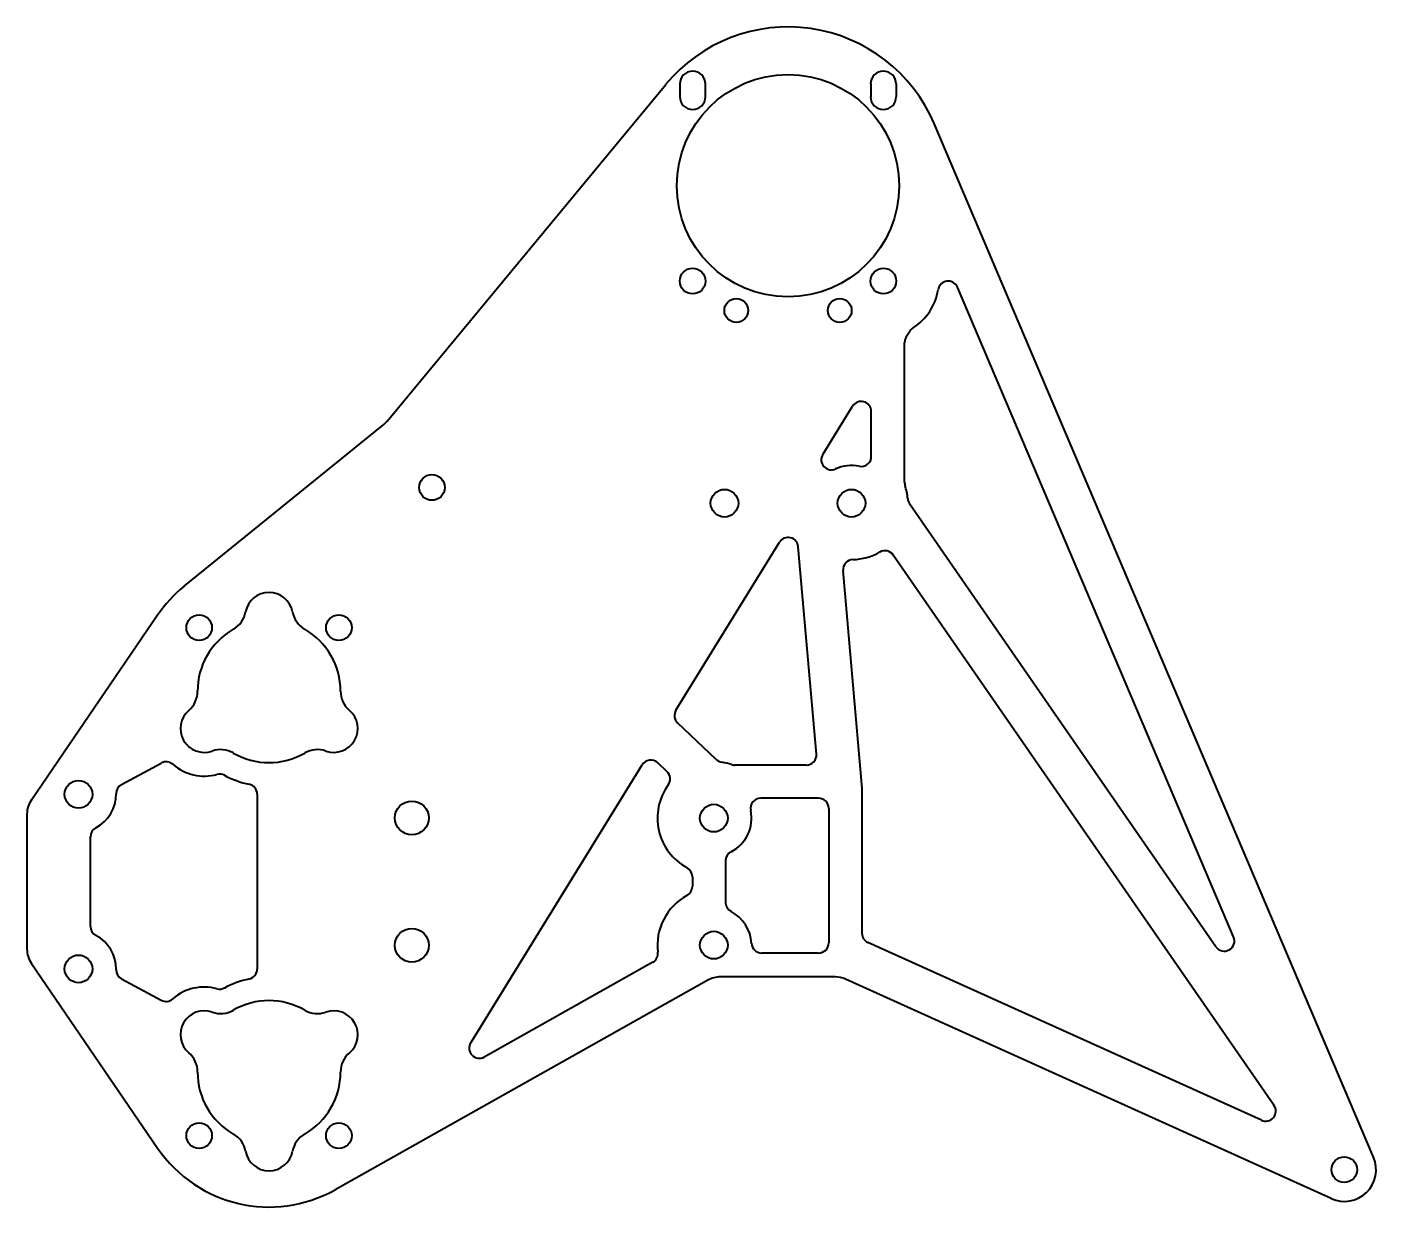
# Model space of a CAD drawing. Header units: inches. Extents: x -6 to 4.6, y -8 to 1.3.
import ezdxf

# ---------------------------------------------------------------- set-up
doc = ezdxf.new("R2010")
doc.units = ezdxf.units.IN
doc.header["$MEASUREMENT"] = 0
doc.layers.add('Visible', color=7, linetype='Continuous', lineweight=40)

msp = doc.modelspace()

# ---------------------------------------------------------------- linework, layer by layer
at = {"layer": 'Visible'}
for p, q in [((-3.143, -1.839), (-0.963, 0.797)), ((-0.852, 0.801), (-0.852, 0.701)), ((-0.651, 0.801), (-0.651, 0.701)), ((0.651, 0.801), (0.651, 0.701)), ((0.852, 0.801), (0.852, 0.701)), ((4.61, -7.65), (1.15, 0.489)), ((3.508, -5.915), (1.334, -0.8)), ((0.929, -1.193), (0.959, -1.145)), ((0.918, -2.334), (0.918, -1.235)), ((0.273, -2.116), (0.508, -1.736)), ((0.656, -2.131), (0.656, -1.778)), ((-4.754, -3.154), (-3.196, -1.891)), ((3.369, -5.992), (0.957, -2.505)), ((-0.883, -4.13), (-0.067, -2.808)), ((0.224, -4.475), (0.081, -2.843)), ((3.825, -7.241), (0.829, -2.908)), ((0.581, -4.715), (0.434, -3.031)), ((-5.957, -4.835), (-4.963, -3.38)), ((-0.565, -4.519), (-0.869, -4.23)), ((-5.247, -4.715), (-4.934, -4.546)), ((-2.498, -6.749), (-1.148, -4.561)), ((-0.953, -4.613), (-1.025, -4.544)), ((0.144, -4.562), (-0.418, -4.562)), ((0.582, -4.73), (0.582, -5.886)), ((-4.179, -4.791), (-4.179, -6.168)), ((0.241, -4.823), (-0.215, -4.823)), ((-5.992, -4.948), (-5.992, -6.011)), ((0.321, -4.903), (0.321, -5.962)), ((-5.492, -5.833), (-5.492, -5.127)), ((-0.492, -5.315), (-0.492, -5.644)), ((-0.753, -5.441), (-0.753, -5.518)), ((0.241, -6.042), (-0.207, -6.042)), ((3.727, -7.359), (0.629, -5.959)), ((-5.957, -6.124), (-4.963, -7.579)), ((-1.065, -6.115), (-2.391, -6.861)), ((-5.247, -6.244), (-4.934, -6.413)), ((-0.631, -6.255), (-3.565, -7.906)), ((0.371, -6.23), (-0.533, -6.23)), ((4.277, -7.976), (0.454, -6.247))]:
    msp.add_line(p, q, dxfattribs=at)
for centre, radius in [((0, 0), 0.875), ((-0.751, -0.751), 0.101), ((0.751, -0.751), 0.101), ((-0.407, -0.982), 0.0938), ((0.407, -0.982), 0.0938), ((-2.803, -2.376), 0.101), ((-0.5, -2.5), 0.109), ((0.5, -2.5), 0.109), ((-4.636, -3.48), 0.101), ((-3.536, -3.48), 0.101), ((-5.586, -4.792), 0.109), ((-2.962, -4.978), 0.133), ((-0.584, -4.98), 0.109), ((-2.962, -5.981), 0.133), ((-0.584, -5.98), 0.109), ((-5.586, -6.167), 0.109), ((-4.636, -7.48), 0.101), ((-3.536, -7.48), 0.101), ((4.38, -7.748), 0.101)]:
    msp.add_circle(centre, radius, dxfattribs=at)
for centre, radius, start, end in [((0, 0), 1.25, 23.0264, 140.4089), ((-0.751, 0.801), 0.101, 0, 180), ((0.751, 0.801), 0.101, 0, 180), ((-0.751, 0.701), 0.101, 180, 0), ((0.751, 0.701), 0.101, 180, 0), ((0.751, -0.751), 0.436, 302.4017, 351.0821), ((1.261, -0.831), 0.08, 23.0264, 171.0821), ((1.028, -1.187), 0.08, 122.4017, 148.3282), ((0.998, -1.235), 0.08, 148.3282, 180), ((0.576, -1.778), 0.08, 0, 148.3282), ((-3.433, -1.599), 0.377, 309.0122, 320.4089), ((0.342, -2.158), 0.08, 148.3282, 294.8687), ((0.5, -2.5), 0.297, 78.3272, 114.8687), ((0.576, -2.131), 0.08, 258.3272, 0), ((0.998, -2.334), 0.08, 180, 198.4231), ((0.5, -2.5), 0.444, 4.4491, 18.4231), ((1.023, -2.459), 0.08, 184.4491, 214.6687), ((0.001, -2.85), 0.08, 5.0067, 148.3282), ((0.513, -3.024), 0.08, 91.4632, 185.0067), ((0.5, -2.5), 0.444, 271.4632, 300.0871), ((0.763, -2.954), 0.08, 34.6687, 120.0871), ((-4.086, -3.98), 1.063, 129.0122, 145.6621), ((-4.086, -3.39), 0.188, 10.6038, 169.3962), ((-4.467, -3.319), 0.2, 299.9681, 349.3962), ((-3.705, -3.319), 0.2, 190.6038, 240.0319), ((-4.086, -3.98), 0.563, 119.9681, 180.0319), ((-4.086, -3.98), 0.563, 359.9681, 60.0319), ((-4.848, -3.98), 0.2, 310.6038, 0.0319), ((-3.323, -3.98), 0.2, 179.9681, 229.3962), ((-4.596, -4.274), 0.188, 130.6038, 289.3962), ((-3.575, -4.274), 0.188, 250.6038, 49.3962), ((-0.814, -4.172), 0.08, 148.3282, 226.5786), ((-4.467, -4.64), 0.2, 59.9681, 109.3962), ((-3.704, -4.64), 0.2, 70.6038, 120.0319), ((-4.896, -4.616), 0.08, 48.7272, 118.4429), ((-4.596, -4.274), 0.375, 228.7272, 285.4557), ((-4.086, -3.98), 0.563, 239.9681, 300.0319), ((-1.08, -4.603), 0.08, 46.5786, 148.3282), ((-0.51, -4.46), 0.08, 226.5786, 261.9233), ((-0.584, -4.98), 0.444, 71.5769, 81.9233), ((-0.418, -4.482), 0.08, 251.5769, 270), ((0.144, -4.482), 0.08, 270, 5.0067), ((-4.475, -4.713), 0.08, 62.0477, 105.4557), ((-4.086, -3.98), 0.75, 242.0477, 257.9165), ((-1.008, -4.671), 0.08, 323.9496, 46.5786), ((-5.209, -4.786), 0.08, 118.4429, 180.9895), ((-4.259, -4.791), 0.08, 0, 77.9165), ((-0.584, -4.98), 0.444, 143.9496, 241.592), ((0.414, -4.73), 0.168, 0, 5.0067), ((-5.792, -4.948), 0.2, 145.6621, 180), ((-5.586, -4.792), 0.297, 297.4535, 0.9895), ((-0.215, -4.903), 0.08, 90, 191.6728), ((0.241, -4.903), 0.08, 0, 90), ((-0.584, -4.98), 0.297, 297.1165, 11.6728), ((-5.412, -5.127), 0.08, 117.4535, 180), ((-0.412, -5.315), 0.08, 117.1165, 180), ((-0.833, -5.441), 0.08, 0, 61.592), ((-0.833, -5.518), 0.08, 298.408, 0), ((-0.584, -5.98), 0.444, 118.408, 187.168), ((-0.412, -5.644), 0.08, 180, 242.8835), ((-0.584, -5.98), 0.297, 2.6615, 62.8835), ((-5.412, -5.833), 0.08, 180, 242.5465), ((-5.586, -6.167), 0.297, 359.0105, 62.5465), ((0.662, -5.886), 0.08, 180, 245.6731), ((3.435, -5.947), 0.08, 214.6687, 23.0264), ((-5.792, -6.011), 0.2, 180, 214.3379), ((-1.104, -6.045), 0.08, 299.3622, 7.168), ((-0.207, -5.962), 0.08, 182.6615, 270), ((0.241, -5.962), 0.08, 270, 0), ((-5.209, -6.174), 0.08, 179.0105, 241.5571), ((-4.086, -6.98), 0.75, 102.0835, 117.9523), ((-4.259, -6.168), 0.08, 282.0835, 0), ((-0.533, -6.43), 0.2, 90, 119.3622), ((0.371, -6.43), 0.2, 65.6731, 90), ((-4.596, -6.685), 0.375, 74.5443, 131.2728), ((-4.475, -6.246), 0.08, 254.5443, 297.9523), ((-4.896, -6.343), 0.08, 241.5571, 311.2728), ((-4.086, -6.98), 0.563, 59.9681, 120.0319), ((-4.596, -6.685), 0.188, 70.6038, 229.3962), ((-4.467, -6.319), 0.2, 250.6038, 300.0319), ((-3.704, -6.319), 0.2, 239.9681, 289.3962), ((-3.575, -6.685), 0.188, 310.6038, 109.3962), ((-2.43, -6.791), 0.08, 148.3282, 299.3622), ((-4.848, -6.979), 0.2, 359.9681, 49.3962), ((-3.323, -6.979), 0.2, 130.6038, 180.0319), ((-4.086, -6.98), 0.563, 179.9681, 240.0319), ((-4.086, -6.98), 0.563, 299.9681, 0.0319), ((3.76, -7.286), 0.08, 245.6731, 34.6687), ((-4.467, -7.64), 0.2, 10.6038, 60.0319), ((-3.705, -7.64), 0.2, 119.9681, 169.3962), ((-4.086, -6.98), 1.062, 214.3379, 299.3622), ((-4.086, -7.569), 0.188, 190.6038, 349.3962), ((4.38, -7.748), 0.25, 245.6731, 23.0264)]:
    msp.add_arc(centre, radius, start, end, dxfattribs=at)

doc.saveas('drawing.dxf')
